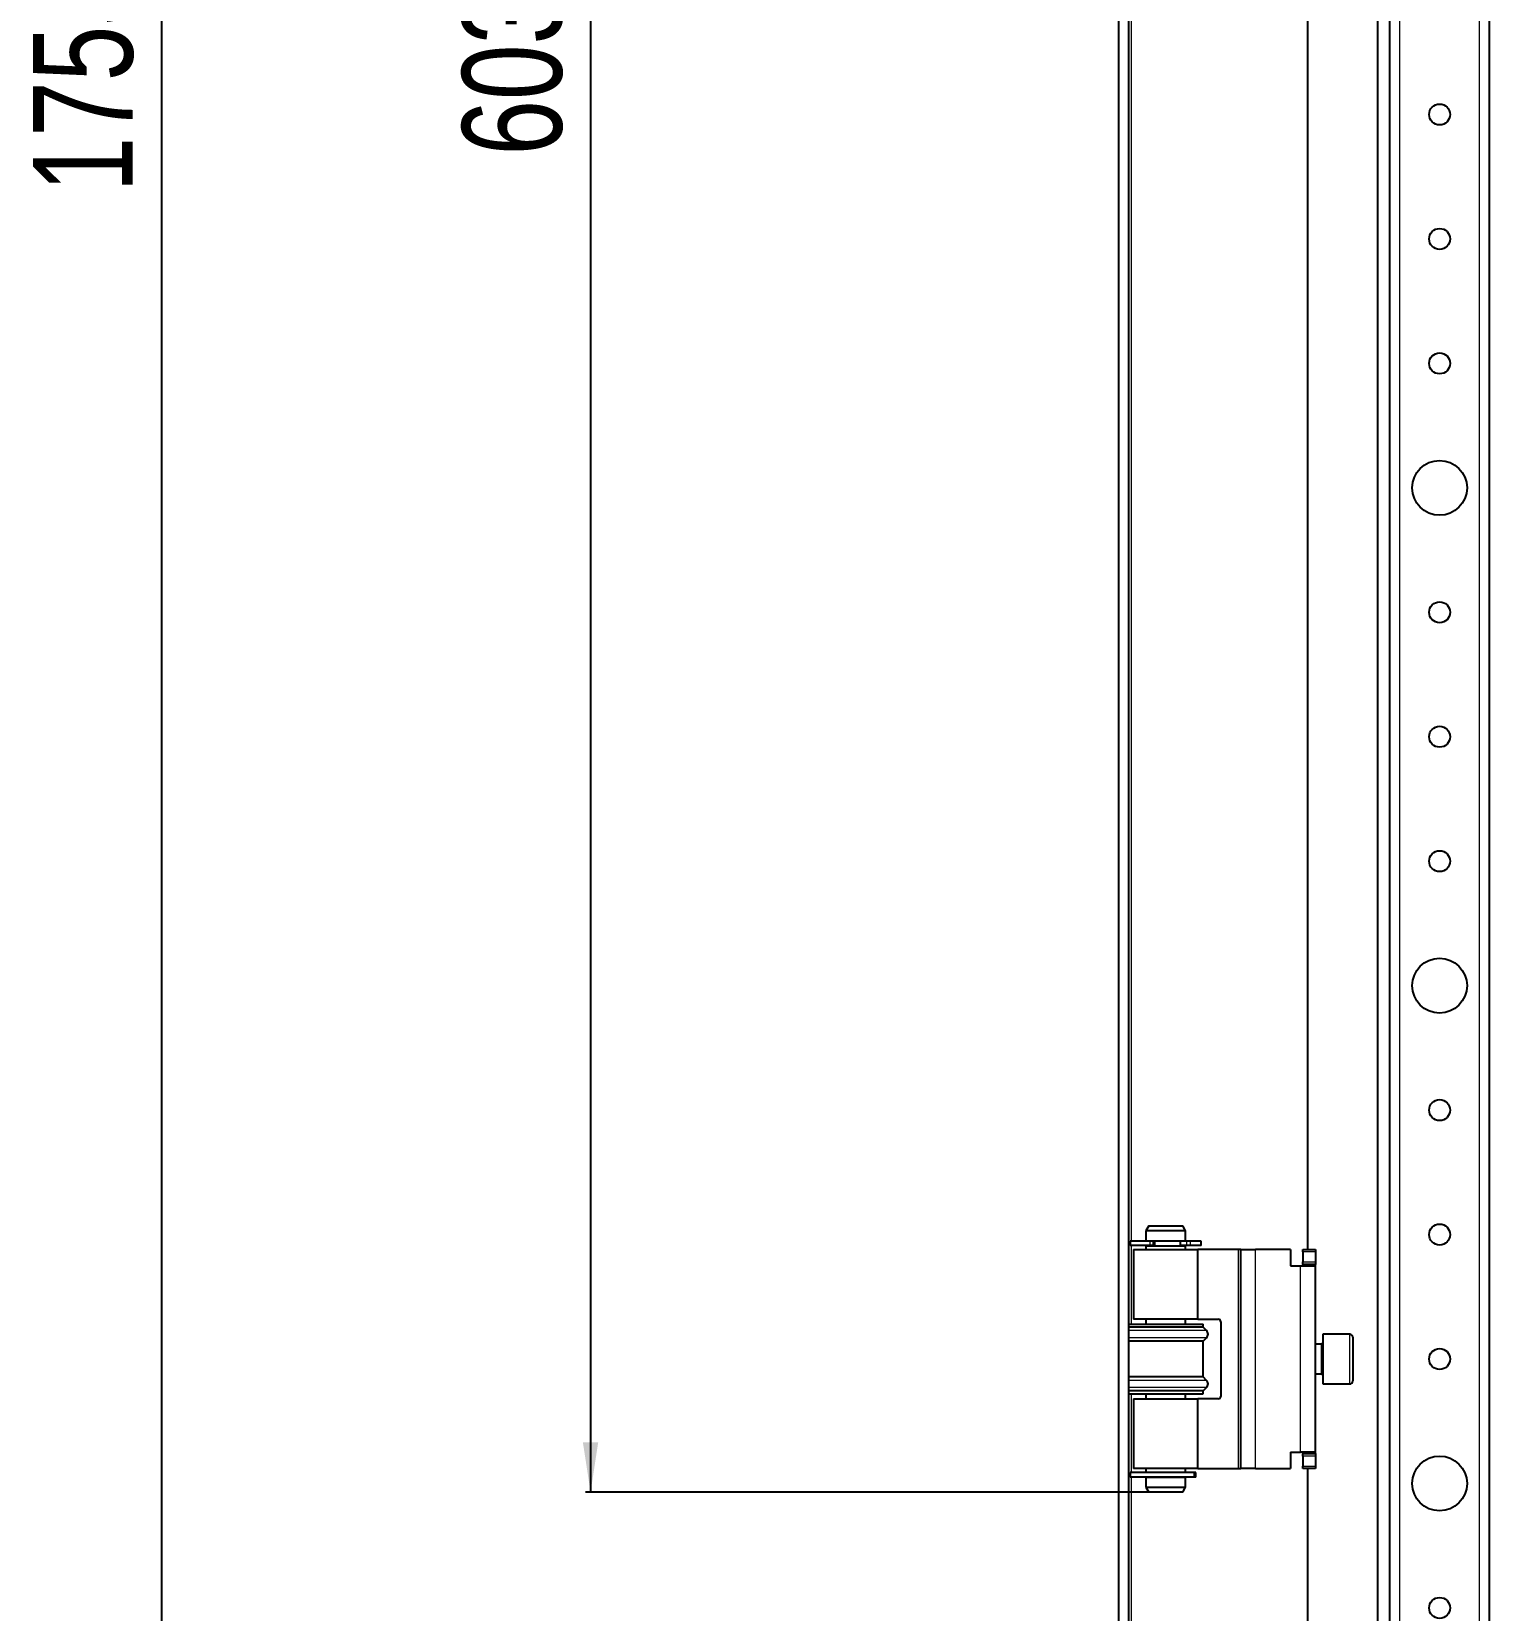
# Model space of a CAD drawing. Header units: millimetres. Extents: x -188 to 1295, y -1228 to 1043.
# Drawn here: x 651 to 943.7, y -448 to -130.8 of the extents above; entities that cross this region are included whole.
import ezdxf

# ---------------------------------------------------------------- set-up
doc = ezdxf.new("R2010")
doc.units = ezdxf.units.MM
doc.layers.add('FORMAT', color=7, linetype='Continuous')
doc.styles.add('SLDTEXTSTYLE0', font='TXT', dxfattribs={"width": 0.75})
doc.dimstyles.new('SLDDIMSTYLE0', dxfattribs={"dimtxt": 20, "dimasz": 10, "dimexe": 0, "dimexo": 0.0625, "dimgap": 5, "dimtad": 2, "dimdec": 1, "dimrnd": 1e-09, "dimzin": 12, "dimdsep": 46, "dimtxsty": 'SLDTEXTSTYLE0', "dimsah": 1, "dimcen": 0.09, "dimadec": 0, "dimazin": 3, "dimtfac": 1, "dimtofl": 0, "dimtmove": 0, "dimatfit": 3, "dimfxl": 0, "dimfrac": 2, "dimtolj": 1, "dimtzin": 12, "dimarcsym": 0})

# ---------------------------------------------------------------- blocks, each defined once
blk = doc.blocks.new('_D_7')
at = {"layer": 'FORMAT'}
for p, q in [((875.28, 754.27), (676.04, 754.27)), ((677.04, 754.27), (677.04, -999.23)), ((875.28, -999.23), (676.04, -999.23))]:
    blk.add_line(p, q, dxfattribs=at)
for points in [[(677.04, 754.27), (675.5, 744.27), (678.58, 744.27)], [(677.04, -999.23), (678.58, -989.23), (675.5, -989.23)]]:
    blk.add_solid(points, dxfattribs=at)
at = {"layer": 'FORMAT', "insert": (651.26, -163.12), "char_height": 20, "attachment_point": 1, "rotation": 90, "style": 'SLDTEXTSTYLE0'}
blk.add_mtext('1753,5', dxfattribs=at)
blk = doc.blocks.new('_D_9')
at = {"layer": 'FORMAT'}
for p, q in [((875.28, 179.27), (762.21, 179.27)), ((763.21, 179.27), (763.21, -424.23)), ((875.28, -424.23), (762.21, -424.23))]:
    blk.add_line(p, q, dxfattribs=at)
for points in [[(763.21, 179.27), (761.67, 169.27), (764.74, 169.27)], [(763.21, -424.23), (764.74, -414.23), (761.67, -414.23)]]:
    blk.add_solid(points, dxfattribs=at)
at = {"layer": 'FORMAT', "insert": (737.42, -155.73), "char_height": 20, "attachment_point": 1, "rotation": 90, "style": 'SLDTEXTSTYLE0'}
blk.add_mtext('603,5', dxfattribs=at)

msp = doc.modelspace()

# ---------------------------------------------------------------- linework, layer by layer
at = {"color": 7, "linetype": 'Continuous', "lineweight": 25}
for p, q in [((869.21, 855.02), (869.21, -1099.98)), ((871.21, 855.02), (871.21, -1099.98)), ((921.21, 822.02), (921.21, -1066.98)), ((923.71, -1039.98), (923.71, 795.02)), ((943.71, -1039.98), (943.71, 795.02)), ((907.21, 130.52), (907.21, -375.48)), ((875.29, -370.73), (874.71, -371.73)), ((875.29, -370.73), (882.13, -370.73)), ((882.71, -371.73), (882.13, -370.73)), ((871.56, -373.78), (871.56, -374.68)), ((875.56, -373.78), (871.56, -373.78)), ((874.71, -371.73), (874.71, -373.73)), ((882.71, -371.73), (874.71, -371.73)), ((874.71, -373.73), (882.71, -373.73)), ((875.21, -373.73), (875.21, -373.78)), ((876.2, -373.78), (875.56, -373.78)), ((876.54, -373.78), (876.2, -373.78)), ((876.54, -374.68), (876.54, -373.78)), ((876.54, -373.78), (876.54, -373.78)), ((881.64, -373.78), (881.64, -374.68)), ((881.66, -373.78), (881.64, -373.78)), ((882.95, -373.78), (881.66, -373.78)), ((882.21, -373.78), (882.21, -373.73)), ((882.71, -373.73), (882.71, -371.73)), ((883.68, -373.78), (882.95, -373.78)), ((885.86, -373.78), (883.68, -373.78)), ((885.86, -374.68), (885.86, -373.78)), ((875.56, -374.68), (871.56, -374.68)), ((872.26, -375.48), (872.26, -389.48)), ((872.26, -375.48), (885.16, -375.48)), ((874.71, -374.73), (874.71, -375.48)), ((874.71, -374.73), (882.71, -374.73)), ((875.21, -374.68), (875.21, -374.73)), ((876.2, -374.68), (875.56, -374.68)), ((876.54, -374.68), (876.2, -374.68)), ((876.54, -374.68), (876.54, -374.68)), ((881.66, -374.68), (881.64, -374.68)), ((882.95, -374.68), (881.66, -374.68)), ((882.21, -374.73), (882.21, -374.68)), ((882.71, -375.48), (882.71, -374.73)), ((883.68, -374.68), (882.95, -374.68)), ((885.86, -374.68), (883.68, -374.68)), ((885.16, -389.48), (885.16, -375.48)), ((893.26, -375.48), (885.16, -375.48)), ((893.76, -375.48), (893.26, -375.48)), ((893.76, -419.48), (893.76, -375.48)), ((893.76, -375.48), (896.76, -375.48)), ((903.76, -375.48), (896.76, -375.48)), ((903.76, -375.48), (903.76, -378.78)), ((906.26, -375.48), (908.76, -375.48)), ((906.26, -375.98), (906.26, -375.48)), ((906.26, -375.98), (906.26, -377.98)), ((908.76, -375.48), (908.76, -375.98)), ((908.76, -375.98), (908.76, -377.98)), ((903.76, -378.78), (905.76, -378.78)), ((905.76, -378.78), (908.76, -378.78)), ((906.26, -378.48), (906.26, -377.98)), ((908.76, -378.48), (906.26, -378.48)), ((906.26, -378.48), (906.26, -378.78)), ((908.76, -377.98), (908.76, -378.48)), ((908.76, -378.78), (908.76, -378.48)), ((908.76, -416.18), (908.76, -378.78)), ((885.16, -389.48), (872.26, -389.48)), ((874.71, -389.48), (874.71, -390.48)), ((882.71, -390.48), (882.71, -389.48)), ((885.16, -389.48), (889.26, -389.48)), ((889.76, -389.98), (889.76, -404.98)), ((871.21, -390.48), (886.21, -390.48)), ((886.21, -391.08), (871.21, -391.08)), ((886.21, -391.08), (886.21, -390.48)), ((886.91, -391.77), (886.21, -391.08)), ((886.21, -393.88), (886.91, -393.19)), ((915.66, -392.48), (910.26, -392.48)), ((910.26, -392.48), (910.26, -401.8)), ((916.26, -393.08), (916.26, -401.28)), ((886.21, -393.88), (871.21, -393.88)), ((886.21, -401.08), (886.21, -393.88)), ((910.01, -394.48), (908.76, -394.48)), ((886.21, -401.08), (871.21, -401.08)), ((886.91, -401.76), (886.21, -401.08)), ((908.76, -400.48), (910.01, -400.48)), ((910.26, -401.8), (910.26, -402.48)), ((910.26, -402.48), (915.66, -402.48)), ((916.26, -401.28), (916.26, -401.88)), ((886.21, -403.88), (871.21, -403.88)), ((871.21, -404.48), (886.21, -404.48)), ((872.26, -405.48), (872.26, -419.48)), ((872.26, -405.48), (885.16, -405.48)), ((874.71, -404.48), (874.71, -405.48)), ((882.71, -405.48), (882.71, -404.48)), ((885.16, -419.48), (885.16, -405.48)), ((889.26, -405.48), (885.16, -405.48)), ((886.21, -403.88), (886.91, -403.19)), ((886.21, -404.48), (886.21, -403.88)), ((903.76, -416.18), (905.76, -416.18)), ((903.76, -416.18), (903.76, -419.48)), ((908.76, -416.18), (905.76, -416.18)), ((906.26, -416.18), (906.26, -416.48)), ((906.26, -416.48), (908.76, -416.48)), ((906.26, -416.98), (906.26, -416.48)), ((906.26, -416.98), (906.26, -418.98)), ((908.76, -416.48), (908.76, -416.18)), ((908.76, -416.48), (908.76, -416.98)), ((908.76, -416.98), (908.76, -418.98)), ((871.56, -420.28), (871.56, -421.18)), ((884.45, -420.28), (871.56, -420.28)), ((884.45, -421.18), (871.56, -421.18)), ((885.16, -419.48), (872.26, -419.48)), ((874.71, -419.48), (874.71, -420.23)), ((874.71, -420.23), (882.71, -420.23)), ((874.71, -421.23), (874.71, -423.23)), ((874.71, -421.23), (882.71, -421.23)), ((875.21, -420.23), (875.21, -420.28)), ((875.21, -421.18), (875.21, -421.23)), ((882.21, -420.28), (882.21, -420.23)), ((882.21, -421.23), (882.21, -421.18)), ((882.71, -420.23), (882.71, -419.48)), ((882.71, -423.23), (882.71, -421.23)), ((884.54, -420.28), (884.45, -420.28)), ((884.54, -421.18), (884.45, -421.18)), ((884.54, -421.18), (884.54, -420.28)), ((884.74, -420.28), (884.54, -420.28)), ((884.74, -421.18), (884.54, -421.18)), ((884.74, -421.18), (884.74, -420.28)), ((885.16, -419.48), (893.26, -419.48)), ((893.26, -419.48), (893.76, -419.48)), ((896.76, -419.48), (893.76, -419.48)), ((896.76, -419.48), (903.76, -419.48)), ((906.26, -419.48), (906.26, -418.98)), ((908.76, -419.48), (906.26, -419.48)), ((907.21, -419.48), (907.21, -950.48)), ((908.76, -418.98), (908.76, -419.48)), ((874.71, -423.23), (875.29, -424.23)), ((874.71, -423.23), (879.47, -423.23)), ((879.36, -424.23), (875.29, -424.23)), ((882.13, -424.23), (879.36, -424.23)), ((879.47, -423.23), (882.71, -423.23)), ((882.13, -424.23), (882.71, -423.23))]:
    msp.add_line(p, q, dxfattribs=at)
at = {"color": 8, "linetype": 'Continuous', "lineweight": 18}
for p, q in [((925.71, -1039.98), (925.71, 795.02)), ((941.71, -1039.98), (941.71, 795.02)), ((871.81, -373.78), (871.81, 128.82)), ((875.56, -374.68), (875.56, -373.78)), ((876.2, -374.68), (876.2, -373.78)), ((876.54, -374.68), (876.54, -373.78)), ((881.66, -374.68), (881.66, -373.78)), ((882.95, -374.68), (882.95, -373.78)), ((883.68, -374.68), (883.68, -373.78)), ((871.81, -390.48), (871.81, -374.68)), ((893.26, -375.48), (893.26, -419.48)), ((896.76, -419.48), (896.76, -375.48)), ((908.76, -375.98), (906.26, -375.98)), ((905.76, -416.18), (905.76, -378.78)), ((906.26, -377.98), (908.76, -377.98)), ((886.91, -391.77), (871.21, -391.77)), ((886.91, -393.19), (871.21, -393.19)), ((915.66, -401.8), (915.66, -392.48)), ((910.01, -400.48), (910.01, -394.48)), ((886.91, -401.76), (871.21, -401.76)), ((915.66, -402.48), (915.66, -401.8)), ((886.91, -403.19), (871.21, -403.19)), ((871.81, -420.28), (871.81, -404.48)), ((908.76, -416.98), (906.26, -416.98)), ((871.81, -948.78), (871.81, -421.18)), ((884.45, -421.18), (884.45, -420.28)), ((906.26, -418.98), (908.76, -418.98))]:
    msp.add_line(p, q, dxfattribs=at)
at = {"color": 7, "linetype": 'Continuous', "lineweight": 25}
for centre, radius in [((933.71, -147.48), 2.1), ((933.71, -172.48), 2.1), ((933.71, -197.48), 2.1), ((933.71, -222.48), 5.5), ((933.71, -247.48), 2.1), ((933.71, -272.48), 2.1), ((933.71, -297.48), 2.1), ((933.71, -322.48), 5.5), ((933.71, -347.48), 2.1), ((933.71, -372.48), 2.1), ((933.71, -397.48), 2.1), ((933.71, -422.48), 5.5), ((933.71, -447.48), 2.1)]:
    msp.add_circle(centre, radius, dxfattribs=at)
for centre, radius, start, end in [((889.26, -389.98), 0.5, 0, 90), ((886.21, -392.48), 1, 314.427, 45.573), ((915.66, -393.08), 0.6, 0, 90), ((910.01, -394.23), 0.25, 270, 360), ((886.21, -402.48), 1, 314.427, 45.573), ((910.01, -400.73), 0.25, 0, 90), ((915.66, -401.88), 0.6, 270, 360), ((889.26, -404.98), 0.5, 270, 0)]:
    msp.add_arc(centre, radius, start, end, dxfattribs=at)

# ---------------------------------------------------------------- dimensions: what is measured, and where the dimension line sits
at = {"layer": 'FORMAT'}
for base, p1, p2, picture, middle in [((677.04, -999.23), (875.29, 754.27), (875.29, -999.23), '_D_7', (677.04, -122.48)), ((763.21, -424.23), (875.29, 179.27), (875.29, -424.23), '_D_9', (763.21, -122.48))]:
    dim = msp.add_linear_dim(base=base, p1=p1, p2=p2, angle=90, dimstyle='SLDDIMSTYLE0', dxfattribs=at)
    dim.commit()
    dim.dimension.update_dxf_attribs({"geometry": picture, "text_midpoint": middle, "dimtype": 160})

doc.saveas('drawing.dxf')
